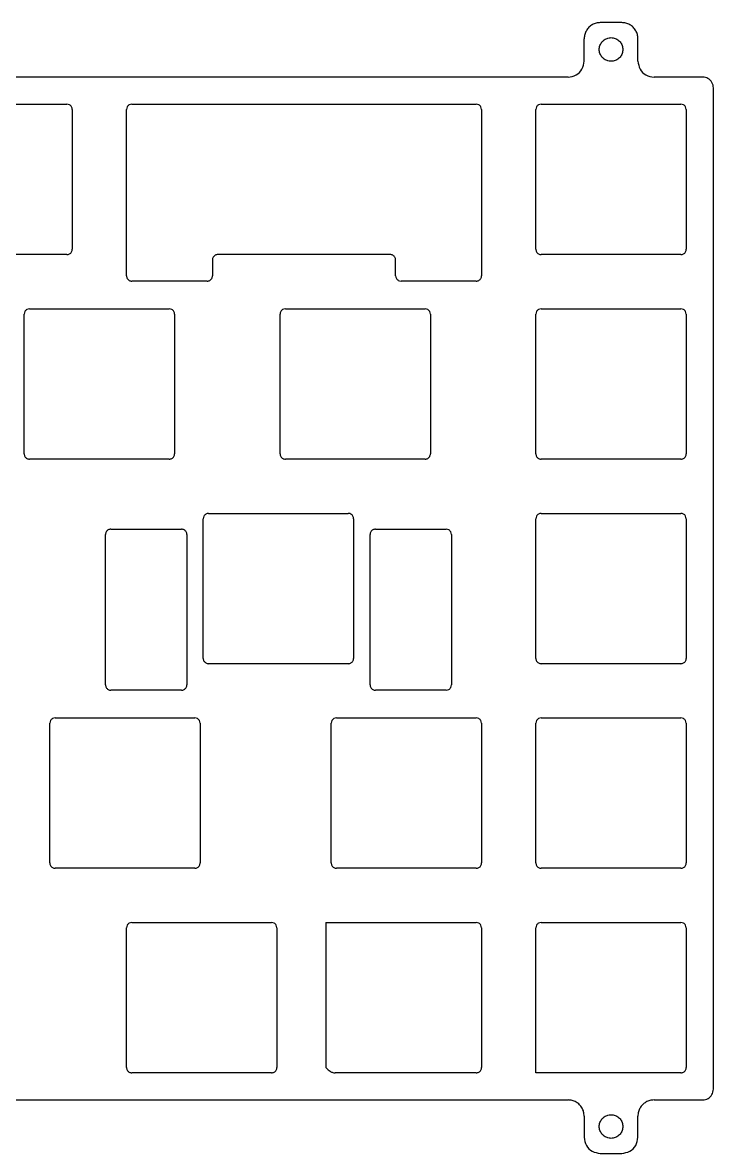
# Model space of a CAD drawing. Extents: x 0 to 305, y -146 to 105.
# Drawn here: x 240.6 to 304.9, y 0.1 to 105.4 of the extents above; entities that cross this region are included whole.
import ezdxf

# ---------------------------------------------------------------- set-up
doc = ezdxf.new("R2010")
doc.units = 0
doc.layers.add('Facebinder', color=7, linetype='CONTINUOUS')

msp = doc.modelspace()

# ---------------------------------------------------------------- linework, layer by layer
at = {"layer": 'Facebinder', "color": 7}
for points in [[(296.407614, 105.433871), (294.407629, 105.433871)], [(292.907627, 101.858848), (292.907627, 103.933869)], [(297.907616, 101.858848), (297.907616, 103.933869)], [(291.407626, 100.358873), (227.970632, 100.358873)], [(303.932627, 100.358873), (299.407618, 100.358873)], [(304.93262, 6.108172), (304.93262, 99.358854)], [(231.756631, 97.833848), (244.757628, 97.833848)], [(245.25763, 97.333865), (245.25763, 84.333169)], [(250.306627, 81.863576), (250.306627, 97.333865)], [(250.806626, 97.833848), (282.857617, 97.833848)], [(283.357626, 97.333865), (283.357626, 81.863576)], [(288.406616, 84.333169), (288.406616, 97.333865)], [(288.906626, 97.833848), (301.907613, 97.833848)], [(302.407622, 97.333865), (302.407622, 84.333169)], [(244.757628, 83.83316), (231.756631, 83.83316)], [(258.308628, 83.333151), (258.308628, 81.863576)], [(274.857624, 83.83316), (258.808638, 83.83316)], [(275.357634, 81.863576), (275.357634, 83.333151)], [(301.907613, 83.83316), (288.906626, 83.83316)], [(257.808619, 81.363566), (250.806626, 81.363566)], [(282.857617, 81.363566), (275.857617, 81.363566)], [(240.78163, 65.283174), (240.78163, 78.28387)], [(241.281628, 78.783853), (254.282626, 78.783853)], [(254.782628, 78.28387), (254.782628, 65.283174)], [(264.594624, 65.283174), (264.594624, 78.28387)], [(265.094634, 78.783853), (278.09361, 78.783853)], [(278.593619, 78.28387), (278.593619, 65.283174)], [(288.406616, 65.283174), (288.406616, 78.28387)], [(288.906626, 78.783853), (301.907613, 78.783853)], [(302.407622, 78.28387), (302.407622, 65.283174)], [(254.282626, 64.783164), (241.281628, 64.783164)], [(278.09361, 64.783164), (265.094634, 64.783164)], [(301.907613, 64.783164), (288.906626, 64.783164)], [(257.450625, 46.233178), (257.450625, 59.233874)], [(257.950621, 59.733857), (270.949623, 59.733857)], [(271.449633, 59.233874), (271.449633, 46.233178)], [(288.406616, 46.233178), (288.406616, 59.233874)], [(288.906626, 59.733857), (301.907613, 59.733857)], [(302.407622, 59.233874), (302.407622, 46.233178)], [(248.851628, 58.263568), (255.426626, 58.263568)], [(273.476632, 58.263568), (280.050627, 58.263568)], [(248.351627, 43.763584), (248.351627, 57.763558)], [(255.926625, 57.763558), (255.926625, 43.763584)], [(272.976622, 43.763584), (272.976622, 57.763558)], [(280.55061, 57.763558), (280.55061, 43.763584)], [(270.949623, 45.733169), (257.950621, 45.733169)], [(301.907613, 45.733169), (288.906626, 45.733169)], [(255.426626, 43.263575), (248.851628, 43.263575)], [(280.050627, 43.263575), (273.476632, 43.263575)], [(243.163628, 27.183077), (243.163628, 40.183878)], [(243.663629, 40.683861), (256.663627, 40.683861)], [(257.163626, 40.183878), (257.163626, 27.183077)], [(269.35662, 27.183077), (269.35662, 40.183878)], [(269.85663, 40.683861), (282.857617, 40.683861)], [(283.357626, 40.183878), (283.357626, 27.183077)], [(288.406616, 27.183077), (288.406616, 40.183878)], [(288.906626, 40.683861), (301.907613, 40.683861)], [(302.407622, 40.183878), (302.407622, 27.183077)], [(256.663627, 26.683067), (243.663629, 26.683067)], [(282.857617, 26.683067), (269.85663, 26.683067)], [(301.907613, 26.683067), (288.906626, 26.683067)], [(250.306627, 8.133187), (250.306627, 21.133883)], [(250.806626, 21.633866), (263.807621, 21.633866)], [(264.307631, 21.133883), (264.307631, 8.133187)], [(268.856611, 21.633866), (282.857617, 21.633866)], [(268.856611, 21.633866), (268.856611, 8.133187)], [(283.357626, 21.133883), (283.357626, 8.133187)], [(301.907613, 7.633177), (288.406616, 7.633177), (288.406616, 21.133883)], [(288.906626, 21.633866), (301.907613, 21.633866)], [(302.407622, 21.133883), (302.407622, 8.133187)], [(263.807621, 7.633177), (250.806626, 7.633177)], [(282.857617, 7.633177), (269.722619, 7.633177)], [(227.970632, 5.10818), (291.407626, 5.10818)], [(299.407618, 5.10818), (303.932627, 5.10818)], [(292.907627, 3.608178), (292.907627, 1.633169)], [(297.907616, 1.633169), (297.907616, 3.608178)], [(294.407629, 0.133194), (296.407614, 0.133194)]]:
    msp.add_lwpolyline(points, dxfattribs=at)
for points in [[(296.507627, 102.93385)], [(296.507627, 2.633188)]]:
    msp.add_lwpolyline(points, close=True, dxfattribs=at)
for points, knots in [([(294.407629, 105.433871), (294.276359, 105.423872), (294.014905, 105.403956), (293.649143, 105.246568), (293.33438, 105.007118), (293.09493, 104.692355), (292.937542, 104.326593), (292.917627, 104.065139), (292.907627, 103.933869)], [0, 0, 0, 0, 0.392663, 0.782077, 1.17474, 1.567403, 1.956816, 2.349479, 2.349479, 2.349479, 2.349479]), ([(297.907616, 103.933869), (297.897617, 104.065139), (297.877701, 104.326593), (297.720314, 104.692355), (297.480863, 105.007118), (297.166101, 105.246568), (296.800338, 105.403956), (296.538884, 105.423872), (296.407614, 105.433871)], [0, 0, 0, 0, 0.392663, 0.782077, 1.17474, 1.567403, 1.956816, 2.349479, 2.349479, 2.349479, 2.349479]), ([(296.507627, 102.93385), (296.494484, 103.062457), (296.468387, 103.317829), (296.265912, 103.655308), (295.969456, 103.906215), (295.60235, 104.039288), (295.21281, 104.039288), (294.846218, 103.906215), (294.547709, 103.655308), (294.352862, 103.317829), (294.284831, 102.93385), (294.352862, 102.54987), (294.547709, 102.212391), (294.846218, 101.961484), (295.21281, 101.828412), (295.60235, 101.828412), (295.969456, 101.961484), (296.265912, 102.212391), (296.468387, 102.54987), (296.494484, 102.805243), (296.507627, 102.93385)], [0, 0, 0, 0, 0.383862, 0.762231, 1.146093, 1.529955, 1.908324, 2.292186, 2.676048, 3.054417, 3.438279, 3.822142, 4.20051, 4.584372, 4.968235, 5.346603, 5.730466, 6.114328, 6.492696, 6.876559, 6.876559, 6.876559, 6.876559]), ([(291.407626, 100.358873), (291.670462, 100.400129), (292.188339, 100.481419), (292.785068, 101.078137), (292.866366, 101.596012), (292.907627, 101.858848)], [0, 0, 0, 0, 0.784281, 1.545301, 2.329583, 2.329583, 2.329583, 2.329583]), ([(297.907616, 101.858848), (297.948878, 101.596012), (298.030176, 101.078137), (298.626905, 100.481419), (299.144782, 100.400129), (299.407618, 100.358873)], [0, 0, 0, 0, 0.784281, 1.545301, 2.329583, 2.329583, 2.329583, 2.329583]), ([(304.93262, 99.358854), (304.925955, 99.446368), (304.912681, 99.620671), (304.807759, 99.864516), (304.648127, 100.074361), (304.438286, 100.233998), (304.194445, 100.338927), (304.020141, 100.352206), (303.932627, 100.358873)], [0, 0, 0, 0, 0.261777, 0.521387, 0.783164, 1.044941, 1.304551, 1.566328, 1.566328, 1.566328, 1.566328]), ([(245.25763, 97.333865), (245.243875, 97.421476), (245.216773, 97.594099), (245.017863, 97.793001), (244.845239, 97.820097), (244.757628, 97.833848)], [0, 0, 0, 0, 0.261424, 0.515095, 0.77652, 0.77652, 0.77652, 0.77652]), ([(250.806626, 97.833848), (250.719015, 97.820096), (250.546392, 97.793), (250.347484, 97.594098), (250.320382, 97.421476), (250.306627, 97.333865)], [0, 0, 0, 0, 0.261424, 0.515094, 0.776517, 0.776517, 0.776517, 0.776517]), ([(283.357626, 97.333865), (283.343871, 97.421477), (283.316769, 97.594102), (283.117856, 97.793004), (282.945229, 97.820098), (282.857617, 97.833848)], [0, 0, 0, 0, 0.261427, 0.5151, 0.776528, 0.776528, 0.776528, 0.776528]), ([(288.906626, 97.833848), (288.819013, 97.820098), (288.646387, 97.793004), (288.447474, 97.594102), (288.420371, 97.421477), (288.406616, 97.333865)], [0, 0, 0, 0, 0.261427, 0.5151, 0.776528, 0.776528, 0.776528, 0.776528]), ([(302.407622, 97.333865), (302.393867, 97.421477), (302.366764, 97.594102), (302.167851, 97.793004), (301.995225, 97.820098), (301.907613, 97.833848)], [0, 0, 0, 0, 0.261427, 0.5151, 0.776528, 0.776528, 0.776528, 0.776528]), ([(244.757628, 83.83316), (244.801386, 83.836493), (244.888538, 83.843132), (245.01046, 83.895595), (245.115382, 83.975414), (245.195198, 84.080337), (245.24766, 84.20226), (245.254297, 84.289412), (245.25763, 84.333169)], [0, 0, 0, 0, 0.130889, 0.260695, 0.391585, 0.522474, 0.65228, 0.783169, 0.783169, 0.783169, 0.783169]), ([(288.406616, 84.333169), (288.409949, 84.289412), (288.416586, 84.202258), (288.469049, 84.080334), (288.548867, 83.975411), (288.65379, 83.895593), (288.775715, 83.84313), (288.862868, 83.836492), (288.906626, 83.83316)], [0, 0, 0, 0, 0.130891, 0.260698, 0.391589, 0.522479, 0.652287, 0.783177, 0.783177, 0.783177, 0.783177]), ([(301.907613, 83.83316), (301.95137, 83.836492), (302.038524, 83.84313), (302.160448, 83.895593), (302.265371, 83.975411), (302.34519, 84.080334), (302.397652, 84.202258), (302.40429, 84.289412), (302.407622, 84.333169)], [0, 0, 0, 0, 0.130891, 0.260698, 0.391589, 0.522479, 0.652287, 0.783177, 0.783177, 0.783177, 0.783177]), ([(258.808638, 83.83316), (258.76488, 83.829828), (258.677727, 83.82319), (258.555803, 83.770727), (258.450879, 83.690909), (258.371061, 83.585986), (258.318598, 83.464062), (258.311961, 83.376908), (258.308628, 83.333151)], [0, 0, 0, 0, 0.130891, 0.260698, 0.391589, 0.522479, 0.652287, 0.783177, 0.783177, 0.783177, 0.783177]), ([(275.357634, 83.333151), (275.354301, 83.376908), (275.347664, 83.464062), (275.295201, 83.585986), (275.215383, 83.690909), (275.110459, 83.770727), (274.988535, 83.82319), (274.901382, 83.829828), (274.857624, 83.83316)], [0, 0, 0, 0, 0.130891, 0.260698, 0.391589, 0.522479, 0.652287, 0.783177, 0.783177, 0.783177, 0.783177]), ([(250.306627, 81.863576), (250.30996, 81.819818), (250.316597, 81.732666), (250.369058, 81.610744), (250.448875, 81.505821), (250.553796, 81.426002), (250.675717, 81.373538), (250.762869, 81.366899), (250.806626, 81.363566)], [0, 0, 0, 0, 0.130889, 0.260694, 0.391583, 0.522472, 0.652278, 0.783167, 0.783167, 0.783167, 0.783167]), ([(257.808619, 81.363566), (257.852377, 81.366899), (257.93953, 81.373536), (258.061454, 81.425999), (258.166378, 81.505817), (258.246196, 81.61074), (258.298659, 81.732665), (258.305296, 81.819818), (258.308628, 81.863576)], [0, 0, 0, 0, 0.130891, 0.260698, 0.391589, 0.522479, 0.652287, 0.783177, 0.783177, 0.783177, 0.783177]), ([(275.357634, 81.863576), (275.371384, 81.775963), (275.398478, 81.603337), (275.59738, 81.404424), (275.770005, 81.377321), (275.857617, 81.363566)], [0, 0, 0, 0, 0.261427, 0.5151, 0.776528, 0.776528, 0.776528, 0.776528]), ([(282.857617, 81.363566), (282.901375, 81.366899), (282.988528, 81.373536), (283.110452, 81.425999), (283.215376, 81.505817), (283.295194, 81.61074), (283.347657, 81.732665), (283.354294, 81.819818), (283.357626, 81.863576)], [0, 0, 0, 0, 0.130891, 0.260698, 0.391589, 0.522479, 0.652287, 0.783177, 0.783177, 0.783177, 0.783177]), ([(241.281628, 78.783853), (241.194018, 78.770101), (241.021394, 78.743004), (240.822486, 78.544103), (240.795384, 78.37148), (240.78163, 78.28387)], [0, 0, 0, 0, 0.261424, 0.515094, 0.776517, 0.776517, 0.776517, 0.776517]), ([(254.782628, 78.28387), (254.768873, 78.37148), (254.741771, 78.544103), (254.542861, 78.743005), (254.370237, 78.770101), (254.282626, 78.783853)], [0, 0, 0, 0, 0.261424, 0.515095, 0.77652, 0.77652, 0.77652, 0.77652]), ([(265.094634, 78.783853), (265.007021, 78.770102), (264.834395, 78.743009), (264.635482, 78.544106), (264.60838, 78.371481), (264.594624, 78.28387)], [0, 0, 0, 0, 0.261427, 0.5151, 0.776528, 0.776528, 0.776528, 0.776528]), ([(278.593619, 78.28387), (278.579864, 78.371481), (278.552762, 78.544106), (278.353848, 78.743009), (278.181222, 78.770102), (278.09361, 78.783853)], [0, 0, 0, 0, 0.261427, 0.5151, 0.776528, 0.776528, 0.776528, 0.776528]), ([(288.906626, 78.783853), (288.819013, 78.770102), (288.646387, 78.743009), (288.447474, 78.544106), (288.420371, 78.371481), (288.406616, 78.28387)], [0, 0, 0, 0, 0.261427, 0.5151, 0.776528, 0.776528, 0.776528, 0.776528]), ([(302.407622, 78.28387), (302.393867, 78.371481), (302.366764, 78.544106), (302.167851, 78.743009), (301.995225, 78.770102), (301.907613, 78.783853)], [0, 0, 0, 0, 0.261427, 0.5151, 0.776528, 0.776528, 0.776528, 0.776528]), ([(240.78163, 65.283174), (240.784962, 65.239417), (240.791599, 65.152264), (240.84406, 65.030342), (240.923877, 64.925419), (241.028798, 64.845601), (241.150719, 64.793137), (241.237871, 64.786498), (241.281628, 64.783164)], [0, 0, 0, 0, 0.130889, 0.260694, 0.391583, 0.522472, 0.652278, 0.783167, 0.783167, 0.783167, 0.783167]), ([(254.282626, 64.783164), (254.326383, 64.786497), (254.413536, 64.793136), (254.535458, 64.8456), (254.64038, 64.925418), (254.720196, 65.030341), (254.772658, 65.152264), (254.779295, 65.239416), (254.782628, 65.283174)], [0, 0, 0, 0, 0.130889, 0.260695, 0.391585, 0.522474, 0.65228, 0.783169, 0.783169, 0.783169, 0.783169]), ([(264.594624, 65.283174), (264.597957, 65.239416), (264.604594, 65.152263), (264.657057, 65.030339), (264.736875, 64.925415), (264.841799, 64.845597), (264.963723, 64.793134), (265.050876, 64.786497), (265.094634, 64.783164)], [0, 0, 0, 0, 0.130891, 0.260698, 0.391589, 0.522479, 0.652287, 0.783177, 0.783177, 0.783177, 0.783177]), ([(278.09361, 64.783164), (278.137368, 64.786497), (278.224521, 64.793134), (278.346445, 64.845597), (278.451369, 64.925415), (278.531187, 65.030339), (278.58365, 65.152263), (278.590287, 65.239416), (278.593619, 65.283174)], [0, 0, 0, 0, 0.130891, 0.260698, 0.391589, 0.522479, 0.652287, 0.783177, 0.783177, 0.783177, 0.783177]), ([(288.406616, 65.283174), (288.409949, 65.239416), (288.416586, 65.152263), (288.469049, 65.030339), (288.548867, 64.925415), (288.65379, 64.845597), (288.775715, 64.793134), (288.862868, 64.786497), (288.906626, 64.783164)], [0, 0, 0, 0, 0.130891, 0.260698, 0.391589, 0.522479, 0.652287, 0.783177, 0.783177, 0.783177, 0.783177]), ([(301.907613, 64.783164), (301.95137, 64.786497), (302.038524, 64.793134), (302.160448, 64.845597), (302.265371, 64.925415), (302.34519, 65.030339), (302.397652, 65.152263), (302.40429, 65.239416), (302.407622, 65.283174)], [0, 0, 0, 0, 0.130891, 0.260698, 0.391589, 0.522479, 0.652287, 0.783177, 0.783177, 0.783177, 0.783177]), ([(257.950621, 59.733857), (257.86301, 59.720105), (257.690388, 59.693007), (257.491481, 59.494106), (257.464379, 59.321484), (257.450625, 59.233874)], [0, 0, 0, 0, 0.261423, 0.515092, 0.776515, 0.776515, 0.776515, 0.776515]), ([(271.449633, 59.233874), (271.435878, 59.321486), (271.408775, 59.49411), (271.209862, 59.693013), (271.037236, 59.720106), (270.949623, 59.733857)], [0, 0, 0, 0, 0.261427, 0.5151, 0.776528, 0.776528, 0.776528, 0.776528]), ([(288.906626, 59.733857), (288.819013, 59.720106), (288.646387, 59.693013), (288.447474, 59.49411), (288.420371, 59.321486), (288.406616, 59.233874)], [0, 0, 0, 0, 0.261427, 0.5151, 0.776528, 0.776528, 0.776528, 0.776528]), ([(302.407622, 59.233874), (302.393867, 59.321486), (302.366764, 59.49411), (302.167851, 59.693013), (301.995225, 59.720106), (301.907613, 59.733857)], [0, 0, 0, 0, 0.261427, 0.5151, 0.776528, 0.776528, 0.776528, 0.776528]), ([(248.851628, 58.263568), (248.807871, 58.260235), (248.720719, 58.253596), (248.598797, 58.201133), (248.493875, 58.121314), (248.414058, 58.016391), (248.361596, 57.894468), (248.354959, 57.807316), (248.351627, 57.763558)], [0, 0, 0, 0, 0.130889, 0.260695, 0.391585, 0.522474, 0.65228, 0.783169, 0.783169, 0.783169, 0.783169]), ([(255.926625, 57.763558), (255.923293, 57.807316), (255.916655, 57.894468), (255.864194, 58.01639), (255.784378, 58.121313), (255.679457, 58.201132), (255.557535, 58.253596), (255.470383, 58.260235), (255.426626, 58.263568)], [0, 0, 0, 0, 0.130889, 0.260694, 0.391583, 0.522472, 0.652278, 0.783167, 0.783167, 0.783167, 0.783167]), ([(273.476632, 58.263568), (273.432874, 58.260235), (273.345721, 58.253598), (273.223797, 58.201135), (273.118873, 58.121317), (273.039055, 58.016394), (272.986592, 57.894469), (272.979955, 57.807316), (272.976622, 57.763558)], [0, 0, 0, 0, 0.130891, 0.260698, 0.391589, 0.522479, 0.652287, 0.783177, 0.783177, 0.783177, 0.783177]), ([(280.55061, 57.763558), (280.536859, 57.851171), (280.509766, 58.023797), (280.310863, 58.22271), (280.138238, 58.249813), (280.050627, 58.263568)], [0, 0, 0, 0, 0.261427, 0.5151, 0.776528, 0.776528, 0.776528, 0.776528]), ([(257.450625, 46.233178), (257.453957, 46.189421), (257.460594, 46.102269), (257.513055, 45.980347), (257.592871, 45.875424), (257.697791, 45.795606), (257.819712, 45.743141), (257.906864, 45.736502), (257.950621, 45.733169)], [0, 0, 0, 0, 0.130888, 0.260694, 0.391582, 0.52247, 0.652276, 0.783164, 0.783164, 0.783164, 0.783164]), ([(270.949623, 45.733169), (270.993381, 45.736501), (271.080535, 45.743138), (271.202459, 45.795601), (271.307382, 45.875419), (271.3872, 45.980343), (271.439663, 46.102267), (271.4463, 46.18942), (271.449633, 46.233178)], [0, 0, 0, 0, 0.130891, 0.260698, 0.391589, 0.522479, 0.652287, 0.783177, 0.783177, 0.783177, 0.783177]), ([(288.406616, 46.233178), (288.409949, 46.18942), (288.416586, 46.102267), (288.469049, 45.980343), (288.548867, 45.875419), (288.65379, 45.795601), (288.775715, 45.743138), (288.862868, 45.736501), (288.906626, 45.733169)], [0, 0, 0, 0, 0.130891, 0.260698, 0.391589, 0.522479, 0.652287, 0.783177, 0.783177, 0.783177, 0.783177]), ([(301.907613, 45.733169), (301.95137, 45.736501), (302.038524, 45.743138), (302.160448, 45.795601), (302.265371, 45.875419), (302.34519, 45.980343), (302.397652, 46.102267), (302.40429, 46.18942), (302.407622, 46.233178)], [0, 0, 0, 0, 0.130891, 0.260698, 0.391589, 0.522479, 0.652287, 0.783177, 0.783177, 0.783177, 0.783177]), ([(248.351627, 43.763584), (248.354959, 43.719827), (248.361596, 43.632674), (248.414058, 43.510751), (248.493875, 43.405829), (248.598797, 43.32601), (248.720719, 43.273546), (248.807871, 43.266908), (248.851628, 43.263575)], [0, 0, 0, 0, 0.130889, 0.260695, 0.391585, 0.522474, 0.65228, 0.783169, 0.783169, 0.783169, 0.783169]), ([(255.426626, 43.263575), (255.470383, 43.266908), (255.557535, 43.273547), (255.679457, 43.326011), (255.784378, 43.405829), (255.864194, 43.510752), (255.916655, 43.632675), (255.923293, 43.719827), (255.926625, 43.763584)], [0, 0, 0, 0, 0.130889, 0.260694, 0.391583, 0.522472, 0.652278, 0.783167, 0.783167, 0.783167, 0.783167]), ([(272.976622, 43.763584), (272.979955, 43.719826), (272.986592, 43.632673), (273.039055, 43.510749), (273.118873, 43.405826), (273.223797, 43.326007), (273.345721, 43.273545), (273.432874, 43.266907), (273.476632, 43.263575)], [0, 0, 0, 0, 0.130891, 0.260698, 0.391589, 0.522479, 0.652287, 0.783177, 0.783177, 0.783177, 0.783177]), ([(280.050627, 43.263575), (280.138238, 43.27733), (280.310863, 43.304433), (280.509766, 43.503346), (280.536859, 43.675972), (280.55061, 43.763584)], [0, 0, 0, 0, 0.261427, 0.5151, 0.776528, 0.776528, 0.776528, 0.776528]), ([(243.663629, 40.683861), (243.576018, 40.67011), (243.403394, 40.643014), (243.204485, 40.444112), (243.177383, 40.271489), (243.163628, 40.183878)], [0, 0, 0, 0, 0.261424, 0.515095, 0.77652, 0.77652, 0.77652, 0.77652]), ([(257.163626, 40.183878), (257.149871, 40.271489), (257.122769, 40.444111), (256.923861, 40.643013), (256.751238, 40.670109), (256.663627, 40.683861)], [0, 0, 0, 0, 0.261424, 0.515094, 0.776517, 0.776517, 0.776517, 0.776517]), ([(269.85663, 40.683861), (269.769018, 40.670111), (269.596391, 40.643017), (269.397478, 40.444115), (269.370376, 40.27149), (269.35662, 40.183878)], [0, 0, 0, 0, 0.261427, 0.5151, 0.776528, 0.776528, 0.776528, 0.776528]), ([(283.357626, 40.183878), (283.343871, 40.27149), (283.316769, 40.444115), (283.117856, 40.643017), (282.945229, 40.670111), (282.857617, 40.683861)], [0, 0, 0, 0, 0.261427, 0.5151, 0.776528, 0.776528, 0.776528, 0.776528]), ([(288.906626, 40.683861), (288.819013, 40.670111), (288.646387, 40.643017), (288.447474, 40.444115), (288.420371, 40.27149), (288.406616, 40.183878)], [0, 0, 0, 0, 0.261427, 0.5151, 0.776528, 0.776528, 0.776528, 0.776528]), ([(302.407622, 40.183878), (302.393867, 40.27149), (302.366764, 40.444115), (302.167851, 40.643017), (301.995225, 40.670111), (301.907613, 40.683861)], [0, 0, 0, 0, 0.261427, 0.5151, 0.776528, 0.776528, 0.776528, 0.776528]), ([(243.163628, 27.183077), (243.16696, 27.139319), (243.173597, 27.052167), (243.226059, 26.930244), (243.305876, 26.825321), (243.410798, 26.745502), (243.53272, 26.693039), (243.619872, 26.6864), (243.663629, 26.683067)], [0, 0, 0, 0, 0.130889, 0.260695, 0.391585, 0.522474, 0.65228, 0.783169, 0.783169, 0.783169, 0.783169]), ([(256.663627, 26.683067), (256.707384, 26.6864), (256.794536, 26.693039), (256.916458, 26.745503), (257.021379, 26.825322), (257.101195, 26.930244), (257.153656, 27.052167), (257.160293, 27.139319), (257.163626, 27.183077)], [0, 0, 0, 0, 0.130889, 0.260694, 0.391583, 0.522472, 0.652278, 0.783167, 0.783167, 0.783167, 0.783167]), ([(269.35662, 27.183077), (269.359953, 27.139319), (269.36659, 27.052165), (269.419053, 26.930241), (269.498871, 26.825318), (269.603795, 26.7455), (269.725719, 26.693037), (269.812872, 26.686399), (269.85663, 26.683067)], [0, 0, 0, 0, 0.130891, 0.260698, 0.391589, 0.522479, 0.652287, 0.783177, 0.783177, 0.783177, 0.783177]), ([(282.857617, 26.683067), (282.901375, 26.686399), (282.988528, 26.693037), (283.110452, 26.7455), (283.215376, 26.825318), (283.295194, 26.930241), (283.347657, 27.052165), (283.354294, 27.139319), (283.357626, 27.183077)], [0, 0, 0, 0, 0.130891, 0.260698, 0.391589, 0.522479, 0.652287, 0.783177, 0.783177, 0.783177, 0.783177]), ([(288.406616, 27.183077), (288.409949, 27.139319), (288.416586, 27.052165), (288.469049, 26.930241), (288.548867, 26.825318), (288.65379, 26.7455), (288.775715, 26.693037), (288.862868, 26.686399), (288.906626, 26.683067)], [0, 0, 0, 0, 0.130891, 0.260698, 0.391589, 0.522479, 0.652287, 0.783177, 0.783177, 0.783177, 0.783177]), ([(301.907613, 26.683067), (301.95137, 26.686399), (302.038524, 26.693037), (302.160448, 26.7455), (302.265371, 26.825318), (302.34519, 26.930241), (302.397652, 27.052165), (302.40429, 27.139319), (302.407622, 27.183077)], [0, 0, 0, 0, 0.130891, 0.260698, 0.391589, 0.522479, 0.652287, 0.783177, 0.783177, 0.783177, 0.783177]), ([(250.806626, 21.633866), (250.719015, 21.620114), (250.546392, 21.593017), (250.347484, 21.394116), (250.320382, 21.221493), (250.306627, 21.133883)], [0, 0, 0, 0, 0.261424, 0.515094, 0.776517, 0.776517, 0.776517, 0.776517]), ([(264.307631, 21.133883), (264.293876, 21.221494), (264.266773, 21.394119), (264.06786, 21.593022), (263.895234, 21.620115), (263.807621, 21.633866)], [0, 0, 0, 0, 0.261427, 0.5151, 0.776528, 0.776528, 0.776528, 0.776528]), ([(283.357626, 21.133883), (283.343871, 21.221494), (283.316769, 21.394119), (283.117856, 21.593022), (282.945229, 21.620115), (282.857617, 21.633866)], [0, 0, 0, 0, 0.261427, 0.5151, 0.776528, 0.776528, 0.776528, 0.776528]), ([(288.906626, 21.633866), (288.819013, 21.620115), (288.646387, 21.593022), (288.447474, 21.394119), (288.420371, 21.221494), (288.406616, 21.133883)], [0, 0, 0, 0, 0.261427, 0.5151, 0.776528, 0.776528, 0.776528, 0.776528]), ([(302.407622, 21.133883), (302.393867, 21.221494), (302.366764, 21.394119), (302.167851, 21.593022), (301.995225, 21.620115), (301.907613, 21.633866)], [0, 0, 0, 0, 0.261427, 0.5151, 0.776528, 0.776528, 0.776528, 0.776528]), ([(250.306627, 8.133187), (250.30996, 8.089429), (250.316597, 8.002277), (250.369058, 7.880355), (250.448875, 7.775432), (250.553796, 7.695613), (250.675717, 7.643149), (250.762869, 7.63651), (250.806626, 7.633177)], [0, 0, 0, 0, 0.130889, 0.260694, 0.391583, 0.522472, 0.652278, 0.783167, 0.783167, 0.783167, 0.783167]), ([(263.807621, 7.633177), (263.851379, 7.63651), (263.938532, 7.643147), (264.060457, 7.69561), (264.16538, 7.775428), (264.245198, 7.880351), (264.297661, 8.002276), (264.304298, 8.089429), (264.307631, 8.133187)], [0, 0, 0, 0, 0.130891, 0.260698, 0.391589, 0.522479, 0.652287, 0.783177, 0.783177, 0.783177, 0.783177]), ([(268.856611, 8.133187), (268.90545, 8.084799), (269.004839, 7.986331), (269.162094, 7.849936), (269.314052, 7.744849), (269.459401, 7.681225), (269.588704, 7.642441), (269.678569, 7.636224), (269.722619, 7.633177)], [0, 0, 0, 0, 0.206193, 0.419606, 0.624244, 0.75704, 0.894437, 1.026539, 1.026539, 1.026539, 1.026539]), ([(282.857617, 7.633177), (282.901375, 7.63651), (282.988528, 7.643147), (283.110452, 7.69561), (283.215376, 7.775428), (283.295194, 7.880351), (283.347657, 8.002276), (283.354294, 8.089429), (283.357626, 8.133187)], [0, 0, 0, 0, 0.130891, 0.260698, 0.391589, 0.522479, 0.652287, 0.783177, 0.783177, 0.783177, 0.783177]), ([(301.907613, 7.633177), (301.95137, 7.63651), (302.038524, 7.643147), (302.160448, 7.69561), (302.265371, 7.775428), (302.34519, 7.880351), (302.397652, 8.002276), (302.40429, 8.089429), (302.407622, 8.133187)], [0, 0, 0, 0, 0.130891, 0.260698, 0.391589, 0.522479, 0.652287, 0.783177, 0.783177, 0.783177, 0.783177]), ([(303.932627, 5.10818), (304.107851, 5.135686), (304.453102, 5.189882), (304.850918, 5.587697), (304.905114, 5.932948), (304.93262, 6.108172)], [0, 0, 0, 0, 0.522854, 1.030201, 1.553055, 1.553055, 1.553055, 1.553055]), ([(292.907627, 3.608178), (292.897628, 3.739448), (292.877713, 4.000902), (292.720325, 4.366664), (292.480875, 4.681427), (292.166112, 4.920877), (291.80035, 5.078265), (291.538896, 5.09818), (291.407626, 5.10818)], [0, 0, 0, 0, 0.392663, 0.782077, 1.17474, 1.567403, 1.956816, 2.349479, 2.349479, 2.349479, 2.349479]), ([(299.407618, 5.10818), (299.276348, 5.09818), (299.014894, 5.078265), (298.649132, 4.920877), (298.334369, 4.681427), (298.094919, 4.366664), (297.937531, 4.000902), (297.917616, 3.739448), (297.907616, 3.608178)], [0, 0, 0, 0, 0.392663, 0.782077, 1.17474, 1.567403, 1.956816, 2.349479, 2.349479, 2.349479, 2.349479]), ([(296.507627, 2.633188), (296.494484, 2.761795), (296.468387, 3.017168), (296.265912, 3.354647), (295.969456, 3.605554), (295.60235, 3.738626), (295.21281, 3.738626), (294.846218, 3.605554), (294.547709, 3.354647), (294.352862, 3.017168), (294.284831, 2.633188), (294.352862, 2.249209), (294.547709, 1.91173), (294.846218, 1.660823), (295.21281, 1.52775), (295.60235, 1.52775), (295.969456, 1.660823), (296.265912, 1.91173), (296.468387, 2.249209), (296.494484, 2.504582), (296.507627, 2.633188)], [0, 0, 0, 0, 0.383862, 0.762231, 1.146093, 1.529955, 1.908324, 2.292186, 2.676048, 3.054417, 3.438279, 3.822142, 4.20051, 4.584372, 4.968235, 5.346603, 5.730466, 6.114328, 6.492696, 6.876559, 6.876559, 6.876559, 6.876559]), ([(292.907627, 1.633169), (292.948889, 1.370334), (293.030187, 0.852458), (293.626916, 0.25574), (294.144793, 0.17445), (294.407629, 0.133194)], [0, 0, 0, 0, 0.784281, 1.545301, 2.329583, 2.329583, 2.329583, 2.329583]), ([(296.407614, 0.133194), (296.670451, 0.17445), (297.188328, 0.25574), (297.785057, 0.852458), (297.866355, 1.370334), (297.907616, 1.633169)], [0, 0, 0, 0, 0.784281, 1.545301, 2.329583, 2.329583, 2.329583, 2.329583])]:
    msp.add_open_spline(points, degree=3, knots=knots, dxfattribs=at)

doc.saveas('drawing.dxf')
